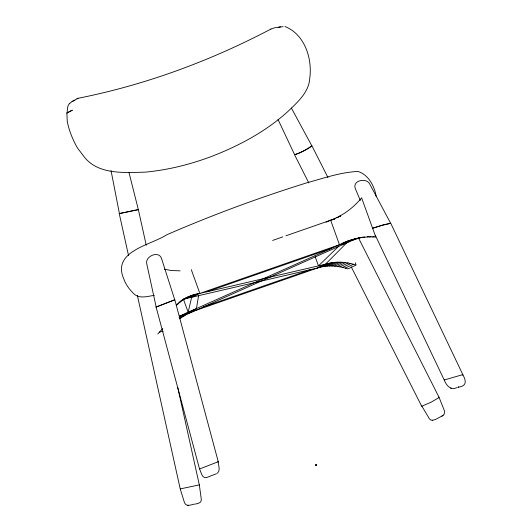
<?xml version="1.0" encoding="UTF-8"?>
<svg xmlns="http://www.w3.org/2000/svg" width="532" height="532" viewBox="0 0 532 532"><rect width="100%" height="100%" fill="white"/><g stroke="black" fill="none" stroke-linecap="round" stroke-linejoin="round"><path stroke-width="0.8" d="M316.666 465.267C316.281 464.476 316.72 465.567 316.261 465.42M316.001 465.547L316.028 465.301M315.842 464.788L316.035 465.247M66.872 113.017L72.272 110.197L66.872 113.017L67.231 121.183A38.743 15.741 63.9 0 0 77.439 147.923L83.664 156.169C97.649 175.001 124.249 172.607 145.096 172.155C167.819 170.06 190.117 164.481 211.463 156.488C239.094 145.775 265.84 131.55 287.865 111.514C297.448 102.264 309.012 92.342 309.777 78.118C312.444 58.5 304.663 34.48 285.199 26.6L284.879 26.686M67.152 112.924C67.384 109.811 67.172 105.908 69.466 103.514M315.928 465.015L315.842 465.174M316.387 465.387L316.5 464.948M198.576 295.686L196.434 308.62L179.55 316.134L186.486 314.525L195.118 310.648L317.152 268.115M315.995 465.527L316.52 465.247M316.341 465.001L316.52 465.347L316.434 464.975M278.043 119.52L294.602 154.672L298.838 153.243L305.368 149.977L310.641 146.885L311.566 145.768C308.134 149.259 300.194 152.897 294.575 154.779L308.826 182.968M315.722 464.689L315.802 465.081M294.575 154.779L294.941 154.273L294.608 154.666M421.783 405.983L429.284 418.624L430.534 419.854L432.563 420.333M316.347 465.134L315.908 465.32M457.919 387.349L458.411 386.724M157.745 334.003L162.779 328.557M69.772 103.427L71.76 101.732A22.291 12.682 61 0 1 73.064 101.02L74.946 100.375M325.404 264.284L346.412 243.137M338.133 246.828L318.462 265.894L315.15 256.69M176.498 305.335C182.735 298.891 191.121 294.602 200.005 293.358L191.766 297.182L183.094 299.423M217.315 473.267C220.88 470.441 218.226 465.36 218.246 461.723L174.815 299.775L156.109 307.057L199.54 469.005C201.143 471.778 201.821 478.813 206.635 477.55L216.511 473.706M390.302 223.546L390.741 223.3L462.92 374.834C467.083 382.475 465.779 386.099 458.059 387.309M442.524 415.711L444.107 414.302L444.712 411.542L439.006 397.211L358.382 237.724M179.69 318.688L186.486 314.525M432.21 420.36L435.522 419.462L442.405 415.791M441.879 416.144L443.149 415.293M285.937 235.789L330.645 220.201C342.761 215.746 353.447 207.786 361.614 197.831L375.798 237.092C363.296 236.148 350.581 238.868 339.509 244.74L188.175 312.264L183.454 299.25M72.066 101.532L77.705 98.42M76.947 98.826L78.038 98.267M270.934 29.041C210.366 60.934 145.103 85.034 77.938 98.307M156.175 307.024L174.755 299.809L161.409 258.133C158.443 250.346 144.85 256.464 146.766 263.825L156.175 307.024L156.581 306.851L156.109 307.057M199.693 468.925L218.246 461.723L217.768 461.889M355.396 265.435L347.908 268.913C338.113 265.628 327.24 264.81 317.318 268.042L191.633 297.295L188.155 312.317L195.118 310.648L352.164 240.431L361.068 237.432M270.855 29.08L274.951 27.691L283.057 26.693M183.859 298.924L188.348 296.836M182.456 299.676L190.569 295.872M181.113 300.553L184.105 299.164M184.611 298.864L193.169 294.947M186.945 298.173L195.184 294.342M179.849 301.564L182.09 300.52M189.332 297.607L197.565 293.784M178.652 302.701L180.148 302.003M176.784 304.304L178.28 303.606M317.318 268.042C328.929 260.866 343.526 260.76 356.141 265.082L355.296 262.781M319.659 267.357L327.892 263.533M322.046 266.811L330.279 262.988M324.148 266.459L332.38 262.628M324.487 266.399L332.719 262.575M326.967 266.126L335.207 262.303M329.494 265.993L337.727 262.17M332.054 265.993L340.287 262.17M334.641 266.14L342.874 262.316M337.261 266.419L345.494 262.595M339.895 266.838L348.134 263.014M342.555 267.39L350.788 263.566M345.228 268.081L353.461 264.258M326.103 222.223L330.645 220.201L334.502 219.304M193.941 504.17C190.941 504.948 185.994 506.936 184.518 502.78L180.222 488.881L137.356 295.373M372.52 228.301L381.876 225.329L390.654 223.28L369.773 184.132C366.841 177.409 352.41 180.242 355.203 188.301L360.317 200.458M373.151 228.055L383.326 224.93L390.654 223.28M272.603 240.437L282.798 236.88M346.445 243.124L339.509 244.74L199.852 293.425L325.551 264.218M206.795 291.815L331.19 248.444M203.337 306.971L310.209 269.731M146.24 245.239L138.353 209.615L129.023 172.701M128.564 255.699L119.241 213.598L138.353 209.615M456.842 387.648C450.75 390.621 446.428 385.647 444.267 380.081L375.299 235.297M339.27 216.325L340.812 215.965M338.877 216.524L340.42 216.165M336.443 217.754L338.758 217.216M333.571 219.044L335.113 218.685M354.132 239.048L360.297 237.611M360.237 237.757L363.323 237.046M351.12 239.905L358.063 238.289M348.154 240.903L355.09 239.294M363.329 237.332L364.866 236.979M347.742 241.062L354.684 239.453M345.221 242.047L352.164 240.431M367.206 236.873L368.743 236.521M369.547 236.92L371.09 236.56M342.342 243.323L349.278 241.714M372.673 236.933L374.215 236.574M185.249 313.415L192.192 311.805M182.376 314.711L189.312 313.095M179.942 315.935L186.878 314.326M179.091 317.158L183.72 316.081M179.47 318.136L181.013 317.777M159.367 332.114L163.218 331.217M154.313 295.386C147.537 296.257 139.484 299.144 133.878 293.83C129.622 289.667 125.951 284.873 123.909 279.227C111.334 251.184 150.676 245.285 166.709 234.805C212.328 214.955 259.084 197.718 306.572 182.895C323.503 178.306 340.354 172.235 358.043 171.457C368.457 174.722 374.548 186.207 376.191 196.434M194.606 504.15C197.359 503.698 201.794 503.112 201.302 499.282L199.334 484.898L177.808 387.735M280.55 26.826L279.599 26.986A31.461 22.517 81.4 0 0 278.662 27.205M138.273 209.615L119.241 213.598M438.501 397.251L439.006 397.211L438.248 398.042L431.153 402.172L421.696 406.255L351.2 266.791M187.783 505.4L188.72 505.34M180.115 270.861L171.085 270.502L164.455 269.179M199.334 484.898L180.401 488.868M119.421 213.585L111.035 170.559M450.591 388.127L451.701 388.46M291.39 108.049L311.838 145.848M311.878 145.735L328.005 177.635M330.645 220.201L339.469 244.747M191.301 269.644L199.573 292.66M444.459 380.147A10.387 0.459 -15.9 0 1 444.705 379.835L461.902 374.894A10.387 0.459 -15.9 0 1 462.481 375.08"/></g></svg>
